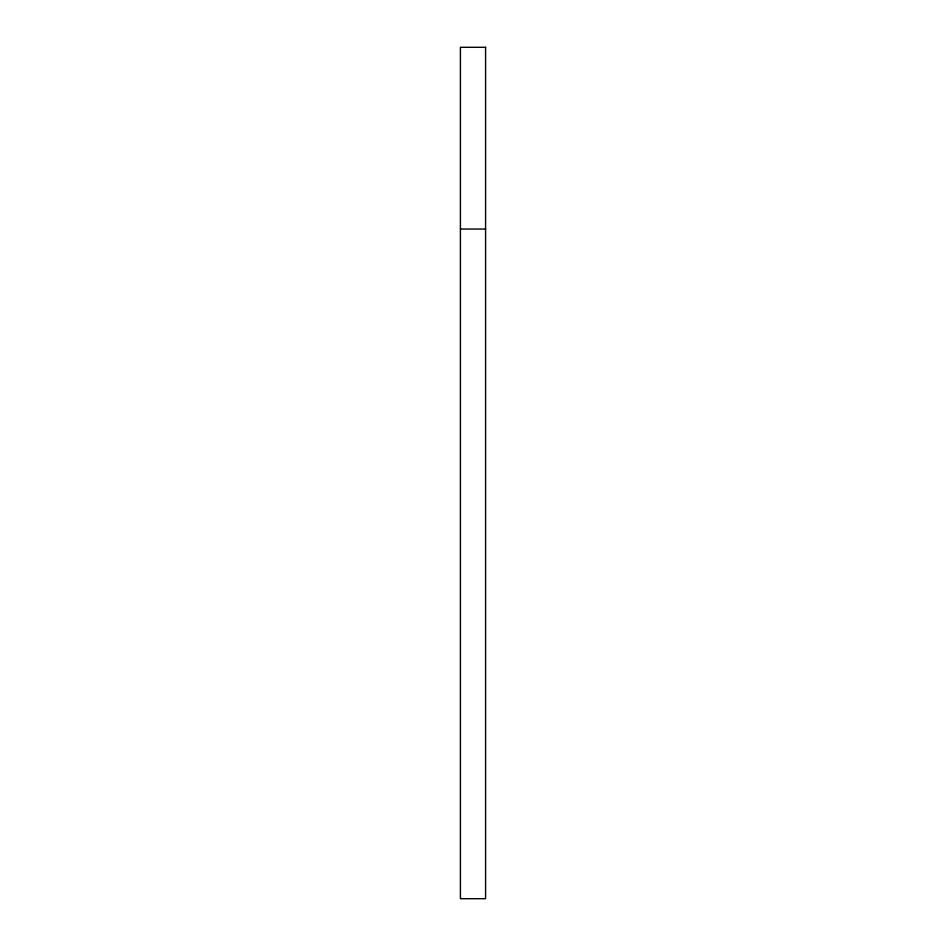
<?xml version="1.0" encoding="UTF-8"?>
<svg xmlns="http://www.w3.org/2000/svg" width="946" height="946" viewBox="0 0 946 946"><rect width="100%" height="100%" fill="white"/><g stroke="black" fill="none" stroke-linecap="round" stroke-linejoin="round"><path stroke-width="1.42" d="M460.418 229.038L485.582 229.038M485.582 47.3L460.418 47.3L460.418 898.7L485.582 898.7L485.582 47.3"/></g></svg>
